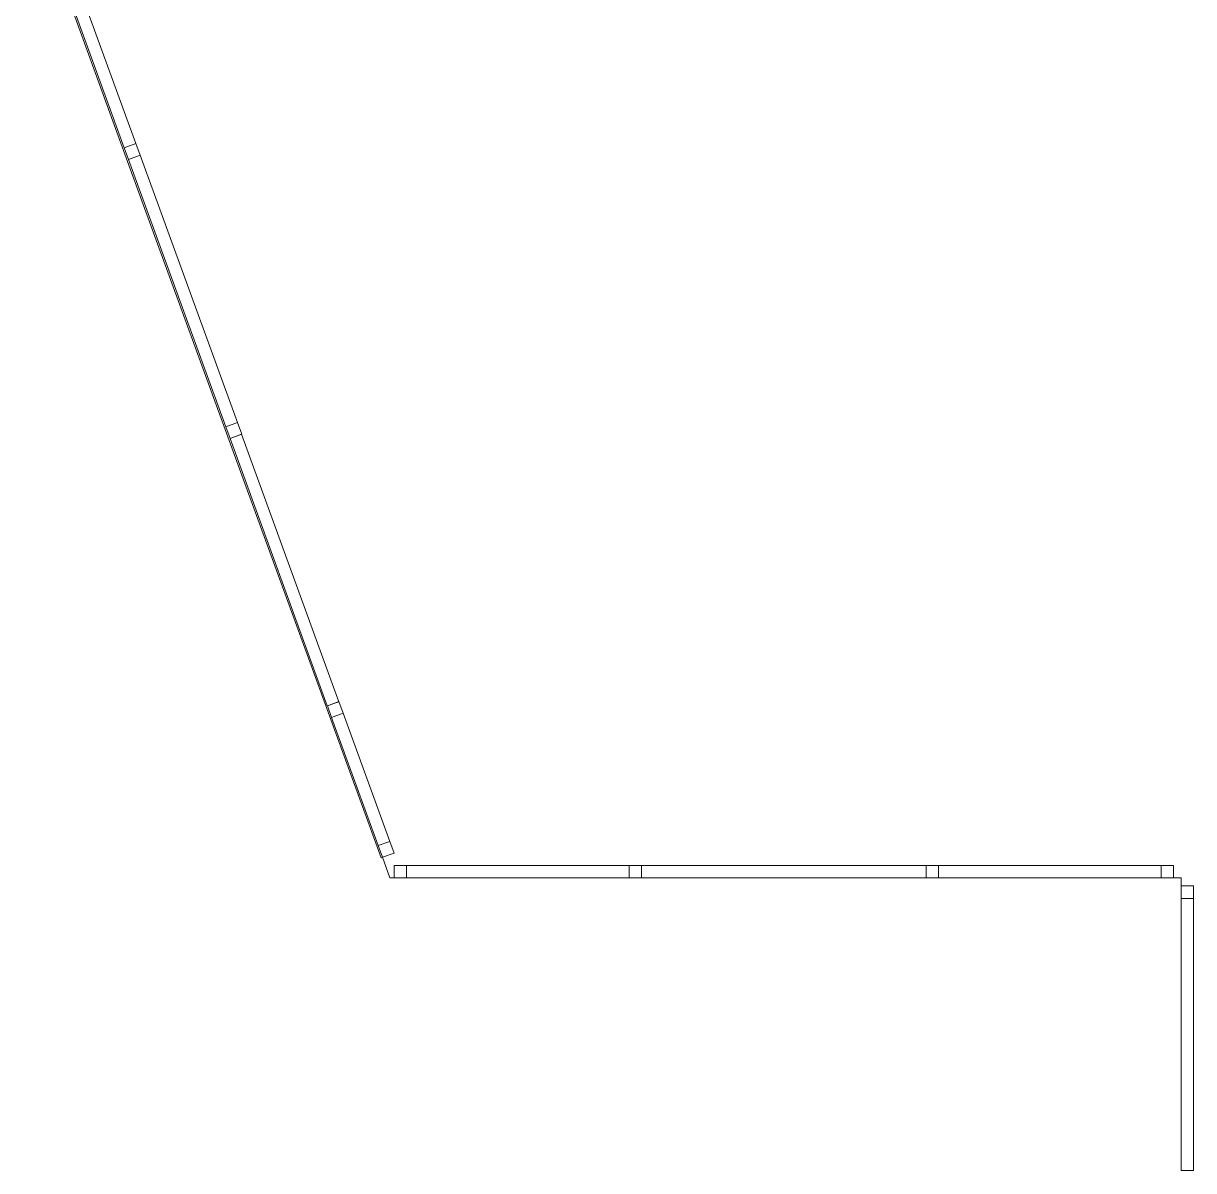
# Model space of a CAD drawing. Header units: inches. Extents: x -3598 to -1628, y -3458 to -206.
# Drawn here: x -2597.6 to -2408.4, y -819 to -633.5 of the extents above; entities that cross this region are included whole.
import ezdxf

# ---------------------------------------------------------------- set-up
doc = ezdxf.new("R2010")
doc.units = ezdxf.units.IN
doc.header["$MEASUREMENT"] = 0
doc.layers.add('A-FLOR', color=192, linetype='Continuous', lineweight=13)
doc.layers.add('A-GLAZ-CWMG', color=51, linetype='Continuous', lineweight=13)

# ---------------------------------------------------------------- blocks, each defined once
blk = doc.blocks.new('Rectangular Mullion - 1_ H Guardrail Cap _mesh_-4067312-MEZZANINE - CAD')
at = {"layer": 'A-GLAZ-CWMG', "lineweight": 9}
for p, q in [((-2410.4, -774.95), (-2408.4, -774.95)), ((-2410.4, -818.95), (-2410.4, -774.95)), ((-2408.4, -774.95), (-2408.4, -818.95)), ((-2408.4, -818.95), (-2410.4, -818.95))]:
    blk.add_line(p, q, dxfattribs=at)
blk = doc.blocks.new('Rectangular Mullion - Tube 2x2-1857157-MEZZANINE - CAD')
at = {"layer": 'A-GLAZ-CWMG', "lineweight": 9}
for p, q in [((0, 0), (-2, 0)), ((-2, 0), (-2, -2)), ((0, -2), (0, 0)), ((-2, -2), (0, -2))]:
    blk.add_line(p, q, dxfattribs=at)
blk = doc.blocks.new('Rectangular Mullion - 1_ H Guardrail Cap _mesh_-4084891-MEZZANINE - CAD')
at = {"layer": 'A-GLAZ-CWMG', "lineweight": 9}
for p, q in [((-2547.76, -745.72), (-2545.88, -745.04)), ((-2545.88, -745.04), (-2538.34, -765.74)), ((-2540.22, -766.43), (-2547.76, -745.72)), ((-2538.34, -765.74), (-2540.22, -766.43))]:
    blk.add_line(p, q, dxfattribs=at)
blk = doc.blocks.new('Rectangular Mullion - 1_ H Guardrail Cap _mesh_-V161-MEZZANINE - CAD')
at = {"layer": 'A-GLAZ-CWMG', "lineweight": 9}
for p, q in [((-2597.01, -610.41), (-2595.13, -609.72)), ((-2581.28, -653.63), (-2597.01, -610.41)), ((-2595.13, -609.72), (-2579.4, -652.95)), ((-2579.4, -652.95), (-2581.28, -653.63))]:
    blk.add_line(p, q, dxfattribs=at)
blk = doc.blocks.new('Rectangular Mullion - Plate - 8-4084892-MEZZANINE - CAD')
at = {"layer": 'A-GLAZ-CWMG', "lineweight": 9}
for p, q in [((-2539.77, -768.39), (-2548.34, -744.87)), ((-2539.54, -768.31), (-2539.77, -768.39))]:
    blk.add_line(p, q, dxfattribs=at)
blk = doc.blocks.new('Rectangular Mullion - Plate - 8-V162-MEZZANINE - CAD')
at = {"layer": 'A-GLAZ-CWMG', "lineweight": 9}
blk.add_line((-2548.34, -744.87), (-2564.75, -699.76), dxfattribs=at)
blk = doc.blocks.new('Rectangular Mullion - Tube 2x2-V90-MEZZANINE - CAD')
at = {"layer": 'A-GLAZ-CWMG', "lineweight": 9}
for p, q in [((-2, -2), (-2, 0)), ((-2, 0), (0, 0)), ((0, 0), (0, -2)), ((0, -2), (-2, -2))]:
    blk.add_line(p, q, dxfattribs=at)
blk = doc.blocks.new('Rectangular Mullion - Tube 2x2-V163-MEZZANINE - CAD')
at = {"layer": 'A-GLAZ-CWMG', "lineweight": 9}
for p, q in [((-1, -2), (-1, 0)), ((-1, 0), (1, 0)), ((1, 0), (1, -2)), ((1, -2), (-1, -2))]:
    blk.add_line(p, q, dxfattribs=at)
blk = doc.blocks.new('Rectangular Mullion - 1_ H Guardrail Cap _mesh_-4085221-MEZZANINE - CAD')
at = {"layer": 'A-GLAZ-CWMG', "lineweight": 9}
for p, q in [((-2449.65, -771.64), (-2449.65, -769.64)), ((-2449.65, -769.64), (-2413.63, -769.64)), ((-2413.63, -769.64), (-2413.63, -771.64)), ((-2413.63, -771.64), (-2449.65, -771.64))]:
    blk.add_line(p, q, dxfattribs=at)
blk = doc.blocks.new('Rectangular Mullion - 1_ H Guardrail Cap _mesh_-4085222-MEZZANINE - CAD')
at = {"layer": 'A-GLAZ-CWMG', "lineweight": 9}
for p, q in [((-2535.63, -771.64), (-2535.63, -769.64)), ((-2535.63, -769.64), (-2499.65, -769.64)), ((-2499.65, -769.64), (-2499.65, -771.64)), ((-2499.65, -771.64), (-2535.63, -771.64))]:
    blk.add_line(p, q, dxfattribs=at)

msp = doc.modelspace()

# ---------------------------------------------------------------- linework, layer by layer
at = {"layer": 'A-FLOR', "lineweight": 20}
for p, q in [((-2538.33, -771.64), (-2539.55, -768.31)), ((-2537.63, -771.64), (-2538.33, -771.64)), ((-2410.4, -771.64), (-2411.63, -771.64)), ((-2410.4, -772.95), (-2410.4, -771.64))]:
    msp.add_line(p, q, dxfattribs=at)

# ---------------------------------------------------------------- block references
at = {"layer": 'A-GLAZ-CWMG', "lineweight": 9}
for name, p in [('Rectangular Mullion - Plate - 8-V162-MEZZANINE - CAD', (-32.83, 90.21)), ('Rectangular Mullion - 1_ H Guardrail Cap _mesh_-V161-MEZZANINE - CAD', (0, 0)), ('Rectangular Mullion - Plate - 8-V162-MEZZANINE - CAD', (-16.42, 45.11)), ('Rectangular Mullion - 1_ H Guardrail Cap _mesh_-V161-MEZZANINE - CAD', (16.42, -45.11)), ('Rectangular Mullion - Plate - 8-V162-MEZZANINE - CAD', (0, 0)), ('Rectangular Mullion - 1_ H Guardrail Cap _mesh_-V161-MEZZANINE - CAD', (32.83, -90.21)), ('Rectangular Mullion - Plate - 8-4084892-MEZZANINE - CAD', (0, 0)), ('Rectangular Mullion - 1_ H Guardrail Cap _mesh_-4084891-MEZZANINE - CAD', (0, 0)), ('Rectangular Mullion - 1_ H Guardrail Cap _mesh_-4085222-MEZZANINE - CAD', (0, 0)), ('Rectangular Mullion - 1_ H Guardrail Cap _mesh_-4085221-MEZZANINE - CAD', (0, 0)), ('Rectangular Mullion - 1_ H Guardrail Cap _mesh_-4067312-MEZZANINE - CAD', (0, 0))]:
    msp.add_blockref(name, p, dxfattribs=at)
at = {"layer": 'A-GLAZ-CWMG', "lineweight": 9, "extrusion": (0, 0, -1)}
for name, p, rotation in [('Rectangular Mullion - Tube 2x2-V163-MEZZANINE - CAD', (2580.93, -654.57), 249.9999999999928), ('Rectangular Mullion - Tube 2x2-V163-MEZZANINE - CAD', (2564.52, -699.68), 249.9999999999928), ('Rectangular Mullion - Tube 2x2-V163-MEZZANINE - CAD', (2548.1, -744.78), 249.9999999999928), ('Rectangular Mullion - Tube 2x2-V90-MEZZANINE - CAD', (2539.54, -768.31), 249.9999999999928), ('Rectangular Mullion - Tube 2x2-V163-MEZZANINE - CAD', (2498.65, -771.64), 180), ('Rectangular Mullion - Tube 2x2-V163-MEZZANINE - CAD', (2450.65, -771.64), 180), ('Rectangular Mullion - Tube 2x2-V90-MEZZANINE - CAD', (2411.63, -771.64), 180)]:
    msp.add_blockref(name, p, dxfattribs=dict(at, rotation=rotation))
at = {"layer": 'A-GLAZ-CWMG', "lineweight": 9}
for name, p, rotation in [('Rectangular Mullion - 1_ H Guardrail Cap _mesh_-V161-MEZZANINE - CAD', (-2183.01, 1877.52), 69.99999999998867), ('Rectangular Mullion - Tube 2x2-1857157-MEZZANINE - CAD', (-2537.63, -771.64), 180), ('Rectangular Mullion - Tube 2x2-1857157-MEZZANINE - CAD', (-2410.4, -772.95), 90)]:
    msp.add_blockref(name, p, dxfattribs=dict(at, rotation=rotation))

doc.saveas('drawing.dxf')
